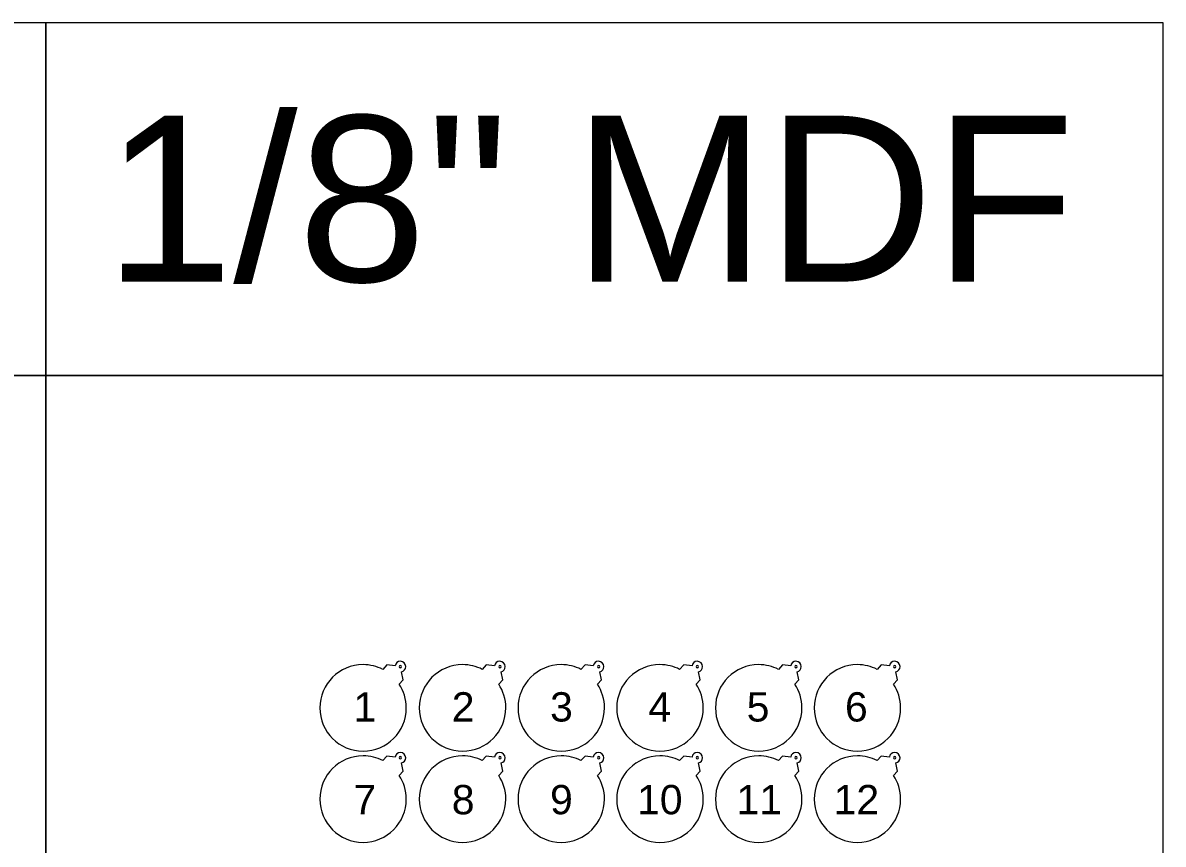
# Model space of a CAD drawing. Header units: millimetres. Extents: x -1046 to 698, y 452 to 943.
# Drawn here: x 341.6 to 697.7, y 686.8 to 943.2 of the extents above; entities that cross this region are included whole.
import ezdxf

# ---------------------------------------------------------------- set-up
doc = ezdxf.new("R2010")
doc.units = ezdxf.units.MM
doc.header["$MEASUREMENT"] = 0
doc.layers.add('Camada 1', color=7, linetype='Continuous')
doc.styles.add('10', font='Arial', dxfattribs={"height": 1})
doc.styles.add('11', font='Arial', dxfattribs={"height": 1})
doc.styles.add('13', font='Arial', dxfattribs={"height": 1})
doc.styles.add('15', font='Arial', dxfattribs={"height": 1})
doc.styles.add('17', font='Arial', dxfattribs={"height": 1})
doc.styles.add('19', font='Arial', dxfattribs={"height": 1})
doc.styles.add('21', font='Arial', dxfattribs={"height": 1})
doc.styles.add('3', font='Arial', dxfattribs={"height": 1})
doc.styles.add('5', font='Arial', dxfattribs={"height": 1})
doc.styles.add('6', font='Arial', dxfattribs={"height": 1})
doc.styles.add('7', font='Arial', dxfattribs={"height": 1})
doc.styles.add('8', font='Arial', dxfattribs={"height": 1})
doc.styles.add('9', font='Arial', dxfattribs={"height": 1})

msp = doc.modelspace()

# ---------------------------------------------------------------- linework, layer by layer
at = {"layer": 'Camada 1', "color": 142, "lineweight": 20}
for points in [[(0, 833.12), (348.8268, 833.12), (348.8268, 943.1868), (0, 943.1868), (0, 833.12)], [(348.8268, 833.12), (697.6536, 833.12), (697.6536, 943.1868), (348.8268, 943.1868), (348.8268, 833.12)], [(0, 452.12), (348.8268, 452.12), (348.8268, 833.12), (0, 833.12), (0, 452.12)], [(348.8268, 452.12), (697.6536, 452.12), (697.6536, 833.12), (348.8268, 833.12), (348.8268, 452.12)]]:
    msp.add_lwpolyline(points, close=True, dxfattribs=at)
at = {"layer": 'Camada 1', "color": 250, "lineweight": 20}
for points, knots in [([(447.8619, 742.8223), (450.0747, 742.8223), (452.1633, 742.2901), (454.0061, 741.3463), (454.0061, 741.3463), (454.0061, 741.3463), (455.2737, 742.7416), (455.2737, 742.7416), (455.2737, 742.7416), (455.2737, 742.7416), (457.8602, 742.4553), (457.8602, 742.4553), (457.8602, 742.4553), (457.97, 743.267), (458.6274, 743.8929), (459.5073, 743.8929), (459.5073, 743.8929), (460.3873, 743.8929), (461.1696, 743.0868), (461.1696, 742.2306), (461.1696, 742.2306), (461.1696, 741.3744), (460.6125, 740.7722), (459.8677, 740.6075), (459.8677, 740.6075), (459.8677, 740.6075), (460.3942, 738.09), (460.3942, 738.09), (460.3942, 738.09), (460.3942, 738.09), (459.1529, 736.7236), (459.1529, 736.7236), (459.1529, 736.7236), (460.549, 734.5981), (461.3619, 732.0554), (461.3619, 729.3223), (461.3619, 729.3223), (461.3619, 721.8665), (455.3178, 715.8223), (447.8619, 715.8223), (447.8619, 715.8223), (440.4061, 715.8223), (434.3619, 721.8665), (434.3619, 729.3223), (434.3619, 729.3223), (434.3619, 736.7782), (440.4061, 742.8223), (447.8619, 742.8223)], [0, 0, 0, 0, 0.07692308, 0.07692308, 0.07692308, 0.07692308, 0.15384615, 0.15384615, 0.15384615, 0.15384615, 0.23076923, 0.23076923, 0.23076923, 0.23076923, 0.30769231, 0.30769231, 0.30769231, 0.30769231, 0.38461538, 0.38461538, 0.38461538, 0.38461538, 0.46153846, 0.46153846, 0.46153846, 0.46153846, 0.53846154, 0.53846154, 0.53846154, 0.53846154, 0.61538462, 0.61538462, 0.61538462, 0.61538462, 0.69230769, 0.69230769, 0.69230769, 0.69230769, 0.76923077, 0.76923077, 0.76923077, 0.76923077, 0.84615385, 0.84615385, 0.84615385, 0.84615385, 1, 1, 1, 1]), ([(459.5073, 742.5856), (459.7034, 742.5856), (459.8623, 742.4266), (459.8623, 742.2306), (459.8623, 742.2306), (459.8623, 742.0345), (459.7034, 741.8755), (459.5073, 741.8755), (459.5073, 741.8755), (459.3113, 741.8755), (459.1523, 742.0345), (459.1523, 742.2306), (459.1523, 742.2306), (459.1523, 742.4266), (459.3113, 742.5856), (459.5073, 742.5856)], [0, 0, 0, 0, 0.2, 0.2, 0.2, 0.2, 0.4, 0.4, 0.4, 0.4, 0.6, 0.6, 0.6, 0.6, 1, 1, 1, 1]), ([(478.9248, 742.8223), (481.1376, 742.8223), (483.2262, 742.2901), (485.069, 741.3463), (485.069, 741.3463), (485.069, 741.3463), (486.3366, 742.7416), (486.3366, 742.7416), (486.3366, 742.7416), (486.3366, 742.7416), (488.9231, 742.4553), (488.9231, 742.4553), (488.9231, 742.4553), (489.0329, 743.267), (489.6903, 743.8929), (490.5702, 743.8929), (490.5702, 743.8929), (491.4502, 743.8929), (492.2325, 743.0868), (492.2325, 742.2306), (492.2325, 742.2306), (492.2325, 741.3744), (491.6754, 740.7722), (490.9306, 740.6075), (490.9306, 740.6075), (490.9306, 740.6075), (491.4571, 738.09), (491.4571, 738.09), (491.4571, 738.09), (491.4571, 738.09), (490.2158, 736.7236), (490.2158, 736.7236), (490.2158, 736.7236), (491.6119, 734.5981), (492.4248, 732.0554), (492.4248, 729.3223), (492.4248, 729.3223), (492.4248, 721.8665), (486.3807, 715.8223), (478.9248, 715.8223), (478.9248, 715.8223), (471.469, 715.8223), (465.4248, 721.8665), (465.4248, 729.3223), (465.4248, 729.3223), (465.4248, 736.7782), (471.469, 742.8223), (478.9248, 742.8223)], [0, 0, 0, 0, 0.07692308, 0.07692308, 0.07692308, 0.07692308, 0.15384615, 0.15384615, 0.15384615, 0.15384615, 0.23076923, 0.23076923, 0.23076923, 0.23076923, 0.30769231, 0.30769231, 0.30769231, 0.30769231, 0.38461538, 0.38461538, 0.38461538, 0.38461538, 0.46153846, 0.46153846, 0.46153846, 0.46153846, 0.53846154, 0.53846154, 0.53846154, 0.53846154, 0.61538462, 0.61538462, 0.61538462, 0.61538462, 0.69230769, 0.69230769, 0.69230769, 0.69230769, 0.76923077, 0.76923077, 0.76923077, 0.76923077, 0.84615385, 0.84615385, 0.84615385, 0.84615385, 1, 1, 1, 1]), ([(490.5702, 742.5856), (490.7663, 742.5856), (490.9252, 742.4266), (490.9252, 742.2306), (490.9252, 742.2306), (490.9252, 742.0345), (490.7663, 741.8755), (490.5702, 741.8755), (490.5702, 741.8755), (490.3742, 741.8755), (490.2152, 742.0345), (490.2152, 742.2306), (490.2152, 742.2306), (490.2152, 742.4266), (490.3742, 742.5856), (490.5702, 742.5856)], [0, 0, 0, 0, 0.2, 0.2, 0.2, 0.2, 0.4, 0.4, 0.4, 0.4, 0.6, 0.6, 0.6, 0.6, 1, 1, 1, 1]), ([(509.7402, 742.8223), (511.953, 742.8223), (514.0416, 742.2901), (515.8844, 741.3463), (515.8844, 741.3463), (515.8844, 741.3463), (517.152, 742.7416), (517.152, 742.7416), (517.152, 742.7416), (517.152, 742.7416), (519.7385, 742.4553), (519.7385, 742.4553), (519.7385, 742.4553), (519.8483, 743.267), (520.5057, 743.8929), (521.3856, 743.8929), (521.3856, 743.8929), (522.2656, 743.8929), (523.0479, 743.0868), (523.0479, 742.2306), (523.0479, 742.2306), (523.0479, 741.3744), (522.4908, 740.7722), (521.746, 740.6075), (521.746, 740.6075), (521.746, 740.6075), (522.2725, 738.09), (522.2725, 738.09), (522.2725, 738.09), (522.2725, 738.09), (521.0312, 736.7236), (521.0312, 736.7236), (521.0312, 736.7236), (522.4273, 734.5981), (523.2402, 732.0554), (523.2402, 729.3223), (523.2402, 729.3223), (523.2402, 721.8665), (517.1961, 715.8223), (509.7402, 715.8223), (509.7402, 715.8223), (502.2844, 715.8223), (496.2402, 721.8665), (496.2402, 729.3223), (496.2402, 729.3223), (496.2402, 736.7782), (502.2844, 742.8223), (509.7402, 742.8223)], [0, 0, 0, 0, 0.07692308, 0.07692308, 0.07692308, 0.07692308, 0.15384615, 0.15384615, 0.15384615, 0.15384615, 0.23076923, 0.23076923, 0.23076923, 0.23076923, 0.30769231, 0.30769231, 0.30769231, 0.30769231, 0.38461538, 0.38461538, 0.38461538, 0.38461538, 0.46153846, 0.46153846, 0.46153846, 0.46153846, 0.53846154, 0.53846154, 0.53846154, 0.53846154, 0.61538462, 0.61538462, 0.61538462, 0.61538462, 0.69230769, 0.69230769, 0.69230769, 0.69230769, 0.76923077, 0.76923077, 0.76923077, 0.76923077, 0.84615385, 0.84615385, 0.84615385, 0.84615385, 1, 1, 1, 1]), ([(521.3856, 742.5856), (521.5817, 742.5856), (521.7406, 742.4266), (521.7406, 742.2306), (521.7406, 742.2306), (521.7406, 742.0345), (521.5817, 741.8755), (521.3856, 741.8755), (521.3856, 741.8755), (521.1896, 741.8755), (521.0306, 742.0345), (521.0306, 742.2306), (521.0306, 742.2306), (521.0306, 742.4266), (521.1896, 742.5856), (521.3856, 742.5856)], [0, 0, 0, 0, 0.2, 0.2, 0.2, 0.2, 0.4, 0.4, 0.4, 0.4, 0.6, 0.6, 0.6, 0.6, 1, 1, 1, 1]), ([(540.5556, 742.8223), (542.7684, 742.8223), (544.857, 742.2901), (546.6998, 741.3463), (546.6998, 741.3463), (546.6998, 741.3463), (547.9674, 742.7416), (547.9674, 742.7416), (547.9674, 742.7416), (547.9674, 742.7416), (550.5539, 742.4553), (550.5539, 742.4553), (550.5539, 742.4553), (550.6637, 743.267), (551.3211, 743.8929), (552.201, 743.8929), (552.201, 743.8929), (553.081, 743.8929), (553.8633, 743.0868), (553.8633, 742.2306), (553.8633, 742.2306), (553.8633, 741.3744), (553.3062, 740.7722), (552.5614, 740.6075), (552.5614, 740.6075), (552.5614, 740.6075), (553.0879, 738.09), (553.0879, 738.09), (553.0879, 738.09), (553.0879, 738.09), (551.8466, 736.7236), (551.8466, 736.7236), (551.8466, 736.7236), (553.2427, 734.5981), (554.0556, 732.0554), (554.0556, 729.3223), (554.0556, 729.3223), (554.0556, 721.8665), (548.0115, 715.8223), (540.5556, 715.8223), (540.5556, 715.8223), (533.0998, 715.8223), (527.0556, 721.8665), (527.0556, 729.3223), (527.0556, 729.3223), (527.0556, 736.7782), (533.0998, 742.8223), (540.5556, 742.8223)], [0, 0, 0, 0, 0.07692308, 0.07692308, 0.07692308, 0.07692308, 0.15384615, 0.15384615, 0.15384615, 0.15384615, 0.23076923, 0.23076923, 0.23076923, 0.23076923, 0.30769231, 0.30769231, 0.30769231, 0.30769231, 0.38461538, 0.38461538, 0.38461538, 0.38461538, 0.46153846, 0.46153846, 0.46153846, 0.46153846, 0.53846154, 0.53846154, 0.53846154, 0.53846154, 0.61538462, 0.61538462, 0.61538462, 0.61538462, 0.69230769, 0.69230769, 0.69230769, 0.69230769, 0.76923077, 0.76923077, 0.76923077, 0.76923077, 0.84615385, 0.84615385, 0.84615385, 0.84615385, 1, 1, 1, 1]), ([(552.201, 742.5856), (552.3971, 742.5856), (552.556, 742.4266), (552.556, 742.2306), (552.556, 742.2306), (552.556, 742.0345), (552.3971, 741.8755), (552.201, 741.8755), (552.201, 741.8755), (552.005, 741.8755), (551.846, 742.0345), (551.846, 742.2306), (551.846, 742.2306), (551.846, 742.4266), (552.005, 742.5856), (552.201, 742.5856)], [0, 0, 0, 0, 0.2, 0.2, 0.2, 0.2, 0.4, 0.4, 0.4, 0.4, 0.6, 0.6, 0.6, 0.6, 1, 1, 1, 1]), ([(571.371, 742.8223), (573.5838, 742.8223), (575.6724, 742.2901), (577.5152, 741.3463), (577.5152, 741.3463), (577.5152, 741.3463), (578.7828, 742.7416), (578.7828, 742.7416), (578.7828, 742.7416), (578.7828, 742.7416), (581.3693, 742.4553), (581.3693, 742.4553), (581.3693, 742.4553), (581.4791, 743.267), (582.1365, 743.8929), (583.0164, 743.8929), (583.0164, 743.8929), (583.8964, 743.8929), (584.6787, 743.0868), (584.6787, 742.2306), (584.6787, 742.2306), (584.6787, 741.3744), (584.1216, 740.7722), (583.3768, 740.6075), (583.3768, 740.6075), (583.3768, 740.6075), (583.9033, 738.09), (583.9033, 738.09), (583.9033, 738.09), (583.9033, 738.09), (582.662, 736.7236), (582.662, 736.7236), (582.662, 736.7236), (584.0581, 734.5981), (584.871, 732.0554), (584.871, 729.3223), (584.871, 729.3223), (584.871, 721.8665), (578.8269, 715.8223), (571.371, 715.8223), (571.371, 715.8223), (563.9152, 715.8223), (557.871, 721.8665), (557.871, 729.3223), (557.871, 729.3223), (557.871, 736.7782), (563.9152, 742.8223), (571.371, 742.8223)], [0, 0, 0, 0, 0.07692308, 0.07692308, 0.07692308, 0.07692308, 0.15384615, 0.15384615, 0.15384615, 0.15384615, 0.23076923, 0.23076923, 0.23076923, 0.23076923, 0.30769231, 0.30769231, 0.30769231, 0.30769231, 0.38461538, 0.38461538, 0.38461538, 0.38461538, 0.46153846, 0.46153846, 0.46153846, 0.46153846, 0.53846154, 0.53846154, 0.53846154, 0.53846154, 0.61538462, 0.61538462, 0.61538462, 0.61538462, 0.69230769, 0.69230769, 0.69230769, 0.69230769, 0.76923077, 0.76923077, 0.76923077, 0.76923077, 0.84615385, 0.84615385, 0.84615385, 0.84615385, 1, 1, 1, 1]), ([(583.0164, 742.5856), (583.2125, 742.5856), (583.3714, 742.4266), (583.3714, 742.2306), (583.3714, 742.2306), (583.3714, 742.0345), (583.2125, 741.8755), (583.0164, 741.8755), (583.0164, 741.8755), (582.8204, 741.8755), (582.6614, 742.0345), (582.6614, 742.2306), (582.6614, 742.2306), (582.6614, 742.4266), (582.8204, 742.5856), (583.0164, 742.5856)], [0, 0, 0, 0, 0.2, 0.2, 0.2, 0.2, 0.4, 0.4, 0.4, 0.4, 0.6, 0.6, 0.6, 0.6, 1, 1, 1, 1]), ([(602.1864, 742.8223), (604.3992, 742.8223), (606.4878, 742.2901), (608.3306, 741.3463), (608.3306, 741.3463), (608.3306, 741.3463), (609.5982, 742.7416), (609.5982, 742.7416), (609.5982, 742.7416), (609.5982, 742.7416), (612.1847, 742.4553), (612.1847, 742.4553), (612.1847, 742.4553), (612.2945, 743.267), (612.9519, 743.8929), (613.8318, 743.8929), (613.8318, 743.8929), (614.7118, 743.8929), (615.4941, 743.0868), (615.4941, 742.2306), (615.4941, 742.2306), (615.4941, 741.3744), (614.937, 740.7722), (614.1922, 740.6075), (614.1922, 740.6075), (614.1922, 740.6075), (614.7187, 738.09), (614.7187, 738.09), (614.7187, 738.09), (614.7187, 738.09), (613.4774, 736.7236), (613.4774, 736.7236), (613.4774, 736.7236), (614.8735, 734.5981), (615.6864, 732.0554), (615.6864, 729.3223), (615.6864, 729.3223), (615.6864, 721.8665), (609.6423, 715.8223), (602.1864, 715.8223), (602.1864, 715.8223), (594.7306, 715.8223), (588.6864, 721.8665), (588.6864, 729.3223), (588.6864, 729.3223), (588.6864, 736.7782), (594.7306, 742.8223), (602.1864, 742.8223)], [0, 0, 0, 0, 0.07692308, 0.07692308, 0.07692308, 0.07692308, 0.15384615, 0.15384615, 0.15384615, 0.15384615, 0.23076923, 0.23076923, 0.23076923, 0.23076923, 0.30769231, 0.30769231, 0.30769231, 0.30769231, 0.38461538, 0.38461538, 0.38461538, 0.38461538, 0.46153846, 0.46153846, 0.46153846, 0.46153846, 0.53846154, 0.53846154, 0.53846154, 0.53846154, 0.61538462, 0.61538462, 0.61538462, 0.61538462, 0.69230769, 0.69230769, 0.69230769, 0.69230769, 0.76923077, 0.76923077, 0.76923077, 0.76923077, 0.84615385, 0.84615385, 0.84615385, 0.84615385, 1, 1, 1, 1]), ([(613.8318, 742.5856), (614.0279, 742.5856), (614.1868, 742.4266), (614.1868, 742.2306), (614.1868, 742.2306), (614.1868, 742.0345), (614.0279, 741.8755), (613.8318, 741.8755), (613.8318, 741.8755), (613.6358, 741.8755), (613.4768, 742.0345), (613.4768, 742.2306), (613.4768, 742.2306), (613.4768, 742.4266), (613.6358, 742.5856), (613.8318, 742.5856)], [0, 0, 0, 0, 0.2, 0.2, 0.2, 0.2, 0.4, 0.4, 0.4, 0.4, 0.6, 0.6, 0.6, 0.6, 1, 1, 1, 1]), ([(447.8619, 714.3536), (450.0747, 714.3536), (452.1633, 713.8214), (454.0061, 712.8776), (454.0061, 712.8776), (454.0061, 712.8776), (455.2737, 714.2729), (455.2737, 714.2729), (455.2737, 714.2729), (455.2737, 714.2729), (457.8602, 713.9866), (457.8602, 713.9866), (457.8602, 713.9866), (457.97, 714.7983), (458.6274, 715.4242), (459.5073, 715.4242), (459.5073, 715.4242), (460.3873, 715.4242), (461.1696, 714.6181), (461.1696, 713.7619), (461.1696, 713.7619), (461.1696, 712.9057), (460.6125, 712.3035), (459.8677, 712.1388), (459.8677, 712.1388), (459.8677, 712.1388), (460.3942, 709.6213), (460.3942, 709.6213), (460.3942, 709.6213), (460.3942, 709.6213), (459.1529, 708.2549), (459.1529, 708.2549), (459.1529, 708.2549), (460.549, 706.1294), (461.3619, 703.5867), (461.3619, 700.8536), (461.3619, 700.8536), (461.3619, 693.3978), (455.3178, 687.3536), (447.8619, 687.3536), (447.8619, 687.3536), (440.4061, 687.3536), (434.3619, 693.3978), (434.3619, 700.8536), (434.3619, 700.8536), (434.3619, 708.3095), (440.4061, 714.3536), (447.8619, 714.3536)], [0, 0, 0, 0, 0.07692308, 0.07692308, 0.07692308, 0.07692308, 0.15384615, 0.15384615, 0.15384615, 0.15384615, 0.23076923, 0.23076923, 0.23076923, 0.23076923, 0.30769231, 0.30769231, 0.30769231, 0.30769231, 0.38461538, 0.38461538, 0.38461538, 0.38461538, 0.46153846, 0.46153846, 0.46153846, 0.46153846, 0.53846154, 0.53846154, 0.53846154, 0.53846154, 0.61538462, 0.61538462, 0.61538462, 0.61538462, 0.69230769, 0.69230769, 0.69230769, 0.69230769, 0.76923077, 0.76923077, 0.76923077, 0.76923077, 0.84615385, 0.84615385, 0.84615385, 0.84615385, 1, 1, 1, 1]), ([(459.5073, 714.1169), (459.7034, 714.1169), (459.8623, 713.9579), (459.8623, 713.7619), (459.8623, 713.7619), (459.8623, 713.5658), (459.7034, 713.4068), (459.5073, 713.4068), (459.5073, 713.4068), (459.3113, 713.4068), (459.1523, 713.5658), (459.1523, 713.7619), (459.1523, 713.7619), (459.1523, 713.9579), (459.3113, 714.1169), (459.5073, 714.1169)], [0, 0, 0, 0, 0.2, 0.2, 0.2, 0.2, 0.4, 0.4, 0.4, 0.4, 0.6, 0.6, 0.6, 0.6, 1, 1, 1, 1]), ([(478.9248, 714.3536), (481.1376, 714.3536), (483.2262, 713.8214), (485.069, 712.8776), (485.069, 712.8776), (485.069, 712.8776), (486.3366, 714.2729), (486.3366, 714.2729), (486.3366, 714.2729), (486.3366, 714.2729), (488.9231, 713.9866), (488.9231, 713.9866), (488.9231, 713.9866), (489.0329, 714.7983), (489.6903, 715.4242), (490.5702, 715.4242), (490.5702, 715.4242), (491.4502, 715.4242), (492.2325, 714.6181), (492.2325, 713.7619), (492.2325, 713.7619), (492.2325, 712.9057), (491.6754, 712.3035), (490.9306, 712.1388), (490.9306, 712.1388), (490.9306, 712.1388), (491.4571, 709.6213), (491.4571, 709.6213), (491.4571, 709.6213), (491.4571, 709.6213), (490.2158, 708.2549), (490.2158, 708.2549), (490.2158, 708.2549), (491.6119, 706.1294), (492.4248, 703.5867), (492.4248, 700.8536), (492.4248, 700.8536), (492.4248, 693.3978), (486.3807, 687.3536), (478.9248, 687.3536), (478.9248, 687.3536), (471.469, 687.3536), (465.4248, 693.3978), (465.4248, 700.8536), (465.4248, 700.8536), (465.4248, 708.3095), (471.469, 714.3536), (478.9248, 714.3536)], [0, 0, 0, 0, 0.07692308, 0.07692308, 0.07692308, 0.07692308, 0.15384615, 0.15384615, 0.15384615, 0.15384615, 0.23076923, 0.23076923, 0.23076923, 0.23076923, 0.30769231, 0.30769231, 0.30769231, 0.30769231, 0.38461538, 0.38461538, 0.38461538, 0.38461538, 0.46153846, 0.46153846, 0.46153846, 0.46153846, 0.53846154, 0.53846154, 0.53846154, 0.53846154, 0.61538462, 0.61538462, 0.61538462, 0.61538462, 0.69230769, 0.69230769, 0.69230769, 0.69230769, 0.76923077, 0.76923077, 0.76923077, 0.76923077, 0.84615385, 0.84615385, 0.84615385, 0.84615385, 1, 1, 1, 1]), ([(490.5702, 714.1169), (490.7663, 714.1169), (490.9252, 713.9579), (490.9252, 713.7619), (490.9252, 713.7619), (490.9252, 713.5658), (490.7663, 713.4068), (490.5702, 713.4068), (490.5702, 713.4068), (490.3742, 713.4068), (490.2152, 713.5658), (490.2152, 713.7619), (490.2152, 713.7619), (490.2152, 713.9579), (490.3742, 714.1169), (490.5702, 714.1169)], [0, 0, 0, 0, 0.2, 0.2, 0.2, 0.2, 0.4, 0.4, 0.4, 0.4, 0.6, 0.6, 0.6, 0.6, 1, 1, 1, 1]), ([(509.7402, 714.3536), (511.953, 714.3536), (514.0416, 713.8214), (515.8844, 712.8776), (515.8844, 712.8776), (515.8844, 712.8776), (517.152, 714.2729), (517.152, 714.2729), (517.152, 714.2729), (517.152, 714.2729), (519.7385, 713.9866), (519.7385, 713.9866), (519.7385, 713.9866), (519.8483, 714.7983), (520.5057, 715.4242), (521.3856, 715.4242), (521.3856, 715.4242), (522.2656, 715.4242), (523.0479, 714.6181), (523.0479, 713.7619), (523.0479, 713.7619), (523.0479, 712.9057), (522.4908, 712.3035), (521.746, 712.1388), (521.746, 712.1388), (521.746, 712.1388), (522.2725, 709.6213), (522.2725, 709.6213), (522.2725, 709.6213), (522.2725, 709.6213), (521.0312, 708.2549), (521.0312, 708.2549), (521.0312, 708.2549), (522.4273, 706.1294), (523.2402, 703.5867), (523.2402, 700.8536), (523.2402, 700.8536), (523.2402, 693.3978), (517.1961, 687.3536), (509.7402, 687.3536), (509.7402, 687.3536), (502.2844, 687.3536), (496.2402, 693.3978), (496.2402, 700.8536), (496.2402, 700.8536), (496.2402, 708.3095), (502.2844, 714.3536), (509.7402, 714.3536)], [0, 0, 0, 0, 0.07692308, 0.07692308, 0.07692308, 0.07692308, 0.15384615, 0.15384615, 0.15384615, 0.15384615, 0.23076923, 0.23076923, 0.23076923, 0.23076923, 0.30769231, 0.30769231, 0.30769231, 0.30769231, 0.38461538, 0.38461538, 0.38461538, 0.38461538, 0.46153846, 0.46153846, 0.46153846, 0.46153846, 0.53846154, 0.53846154, 0.53846154, 0.53846154, 0.61538462, 0.61538462, 0.61538462, 0.61538462, 0.69230769, 0.69230769, 0.69230769, 0.69230769, 0.76923077, 0.76923077, 0.76923077, 0.76923077, 0.84615385, 0.84615385, 0.84615385, 0.84615385, 1, 1, 1, 1]), ([(521.3856, 714.1169), (521.5817, 714.1169), (521.7406, 713.9579), (521.7406, 713.7619), (521.7406, 713.7619), (521.7406, 713.5658), (521.5817, 713.4068), (521.3856, 713.4068), (521.3856, 713.4068), (521.1896, 713.4068), (521.0306, 713.5658), (521.0306, 713.7619), (521.0306, 713.7619), (521.0306, 713.9579), (521.1896, 714.1169), (521.3856, 714.1169)], [0, 0, 0, 0, 0.2, 0.2, 0.2, 0.2, 0.4, 0.4, 0.4, 0.4, 0.6, 0.6, 0.6, 0.6, 1, 1, 1, 1]), ([(540.5556, 714.3536), (542.7684, 714.3536), (544.857, 713.8214), (546.6998, 712.8776), (546.6998, 712.8776), (546.6998, 712.8776), (547.9674, 714.2729), (547.9674, 714.2729), (547.9674, 714.2729), (547.9674, 714.2729), (550.5539, 713.9866), (550.5539, 713.9866), (550.5539, 713.9866), (550.6637, 714.7983), (551.3211, 715.4242), (552.201, 715.4242), (552.201, 715.4242), (553.081, 715.4242), (553.8633, 714.6181), (553.8633, 713.7619), (553.8633, 713.7619), (553.8633, 712.9057), (553.3062, 712.3035), (552.5614, 712.1388), (552.5614, 712.1388), (552.5614, 712.1388), (553.0879, 709.6213), (553.0879, 709.6213), (553.0879, 709.6213), (553.0879, 709.6213), (551.8466, 708.2549), (551.8466, 708.2549), (551.8466, 708.2549), (553.2427, 706.1294), (554.0556, 703.5867), (554.0556, 700.8536), (554.0556, 700.8536), (554.0556, 693.3978), (548.0115, 687.3536), (540.5556, 687.3536), (540.5556, 687.3536), (533.0998, 687.3536), (527.0556, 693.3978), (527.0556, 700.8536), (527.0556, 700.8536), (527.0556, 708.3095), (533.0998, 714.3536), (540.5556, 714.3536)], [0, 0, 0, 0, 0.07692308, 0.07692308, 0.07692308, 0.07692308, 0.15384615, 0.15384615, 0.15384615, 0.15384615, 0.23076923, 0.23076923, 0.23076923, 0.23076923, 0.30769231, 0.30769231, 0.30769231, 0.30769231, 0.38461538, 0.38461538, 0.38461538, 0.38461538, 0.46153846, 0.46153846, 0.46153846, 0.46153846, 0.53846154, 0.53846154, 0.53846154, 0.53846154, 0.61538462, 0.61538462, 0.61538462, 0.61538462, 0.69230769, 0.69230769, 0.69230769, 0.69230769, 0.76923077, 0.76923077, 0.76923077, 0.76923077, 0.84615385, 0.84615385, 0.84615385, 0.84615385, 1, 1, 1, 1]), ([(552.201, 714.1169), (552.3971, 714.1169), (552.556, 713.9579), (552.556, 713.7619), (552.556, 713.7619), (552.556, 713.5658), (552.3971, 713.4068), (552.201, 713.4068), (552.201, 713.4068), (552.005, 713.4068), (551.846, 713.5658), (551.846, 713.7619), (551.846, 713.7619), (551.846, 713.9579), (552.005, 714.1169), (552.201, 714.1169)], [0, 0, 0, 0, 0.2, 0.2, 0.2, 0.2, 0.4, 0.4, 0.4, 0.4, 0.6, 0.6, 0.6, 0.6, 1, 1, 1, 1]), ([(571.371, 714.3536), (573.5838, 714.3536), (575.6724, 713.8214), (577.5152, 712.8776), (577.5152, 712.8776), (577.5152, 712.8776), (578.7828, 714.2729), (578.7828, 714.2729), (578.7828, 714.2729), (578.7828, 714.2729), (581.3693, 713.9866), (581.3693, 713.9866), (581.3693, 713.9866), (581.4791, 714.7983), (582.1365, 715.4242), (583.0164, 715.4242), (583.0164, 715.4242), (583.8964, 715.4242), (584.6787, 714.6181), (584.6787, 713.7619), (584.6787, 713.7619), (584.6787, 712.9057), (584.1216, 712.3035), (583.3768, 712.1388), (583.3768, 712.1388), (583.3768, 712.1388), (583.9033, 709.6213), (583.9033, 709.6213), (583.9033, 709.6213), (583.9033, 709.6213), (582.662, 708.2549), (582.662, 708.2549), (582.662, 708.2549), (584.0581, 706.1294), (584.871, 703.5867), (584.871, 700.8536), (584.871, 700.8536), (584.871, 693.3978), (578.8269, 687.3536), (571.371, 687.3536), (571.371, 687.3536), (563.9152, 687.3536), (557.871, 693.3978), (557.871, 700.8536), (557.871, 700.8536), (557.871, 708.3095), (563.9152, 714.3536), (571.371, 714.3536)], [0, 0, 0, 0, 0.07692308, 0.07692308, 0.07692308, 0.07692308, 0.15384615, 0.15384615, 0.15384615, 0.15384615, 0.23076923, 0.23076923, 0.23076923, 0.23076923, 0.30769231, 0.30769231, 0.30769231, 0.30769231, 0.38461538, 0.38461538, 0.38461538, 0.38461538, 0.46153846, 0.46153846, 0.46153846, 0.46153846, 0.53846154, 0.53846154, 0.53846154, 0.53846154, 0.61538462, 0.61538462, 0.61538462, 0.61538462, 0.69230769, 0.69230769, 0.69230769, 0.69230769, 0.76923077, 0.76923077, 0.76923077, 0.76923077, 0.84615385, 0.84615385, 0.84615385, 0.84615385, 1, 1, 1, 1]), ([(583.0164, 714.1169), (583.2125, 714.1169), (583.3714, 713.9579), (583.3714, 713.7619), (583.3714, 713.7619), (583.3714, 713.5658), (583.2125, 713.4068), (583.0164, 713.4068), (583.0164, 713.4068), (582.8204, 713.4068), (582.6614, 713.5658), (582.6614, 713.7619), (582.6614, 713.7619), (582.6614, 713.9579), (582.8204, 714.1169), (583.0164, 714.1169)], [0, 0, 0, 0, 0.2, 0.2, 0.2, 0.2, 0.4, 0.4, 0.4, 0.4, 0.6, 0.6, 0.6, 0.6, 1, 1, 1, 1]), ([(602.1864, 714.3536), (604.3992, 714.3536), (606.4878, 713.8214), (608.3306, 712.8776), (608.3306, 712.8776), (608.3306, 712.8776), (609.5982, 714.2729), (609.5982, 714.2729), (609.5982, 714.2729), (609.5982, 714.2729), (612.1847, 713.9866), (612.1847, 713.9866), (612.1847, 713.9866), (612.2945, 714.7983), (612.9519, 715.4242), (613.8318, 715.4242), (613.8318, 715.4242), (614.7118, 715.4242), (615.4941, 714.6181), (615.4941, 713.7619), (615.4941, 713.7619), (615.4941, 712.9057), (614.937, 712.3035), (614.1922, 712.1388), (614.1922, 712.1388), (614.1922, 712.1388), (614.7187, 709.6213), (614.7187, 709.6213), (614.7187, 709.6213), (614.7187, 709.6213), (613.4774, 708.2549), (613.4774, 708.2549), (613.4774, 708.2549), (614.8735, 706.1294), (615.6864, 703.5867), (615.6864, 700.8536), (615.6864, 700.8536), (615.6864, 693.3978), (609.6423, 687.3536), (602.1864, 687.3536), (602.1864, 687.3536), (594.7306, 687.3536), (588.6864, 693.3978), (588.6864, 700.8536), (588.6864, 700.8536), (588.6864, 708.3095), (594.7306, 714.3536), (602.1864, 714.3536)], [0, 0, 0, 0, 0.07692308, 0.07692308, 0.07692308, 0.07692308, 0.15384615, 0.15384615, 0.15384615, 0.15384615, 0.23076923, 0.23076923, 0.23076923, 0.23076923, 0.30769231, 0.30769231, 0.30769231, 0.30769231, 0.38461538, 0.38461538, 0.38461538, 0.38461538, 0.46153846, 0.46153846, 0.46153846, 0.46153846, 0.53846154, 0.53846154, 0.53846154, 0.53846154, 0.61538462, 0.61538462, 0.61538462, 0.61538462, 0.69230769, 0.69230769, 0.69230769, 0.69230769, 0.76923077, 0.76923077, 0.76923077, 0.76923077, 0.84615385, 0.84615385, 0.84615385, 0.84615385, 1, 1, 1, 1]), ([(613.8318, 714.1169), (614.0279, 714.1169), (614.1868, 713.9579), (614.1868, 713.7619), (614.1868, 713.7619), (614.1868, 713.5658), (614.0279, 713.4068), (613.8318, 713.4068), (613.8318, 713.4068), (613.6358, 713.4068), (613.4768, 713.5658), (613.4768, 713.7619), (613.4768, 713.7619), (613.4768, 713.9579), (613.6358, 714.1169), (613.8318, 714.1169)], [0, 0, 0, 0, 0.2, 0.2, 0.2, 0.2, 0.4, 0.4, 0.4, 0.4, 0.6, 0.6, 0.6, 0.6, 1, 1, 1, 1])]:
    msp.add_open_spline(points, degree=3, knots=knots, dxfattribs=at)

# ---------------------------------------------------------------- texts
at = {"layer": 'Camada 1', "color": 142, "style": '3'}
msp.add_text('1/8" MDF', height=51.7883, dxfattribs=at).set_placement((367.1079, 862.403))
at = {"layer": 'Camada 1', "color": 114}
for s, style, p in [('1', '5', (444.8647, 725.0739)), ('2', '6', (475.553, 725.0739)), ('3', '7', (506.2414, 725.0739)), ('4', '8', (536.9298, 725.0739)), ('5', '9', (567.6182, 725.0739)), ('6', '10', (598.3065, 725.0739)), ('7', '11', (444.8647, 696.121)), ('8', '13', (475.553, 696.121)), ('9', '15', (506.2414, 696.121)), ('10', '17', (533.3982, 696.121)), ('11', '19', (564.4369, 696.121)), ('12', '21', (594.7749, 696.121))]:
    msp.add_text(s, height=9.144, dxfattribs=dict(at, style=style)).set_placement(p)

doc.saveas('drawing.dxf')
